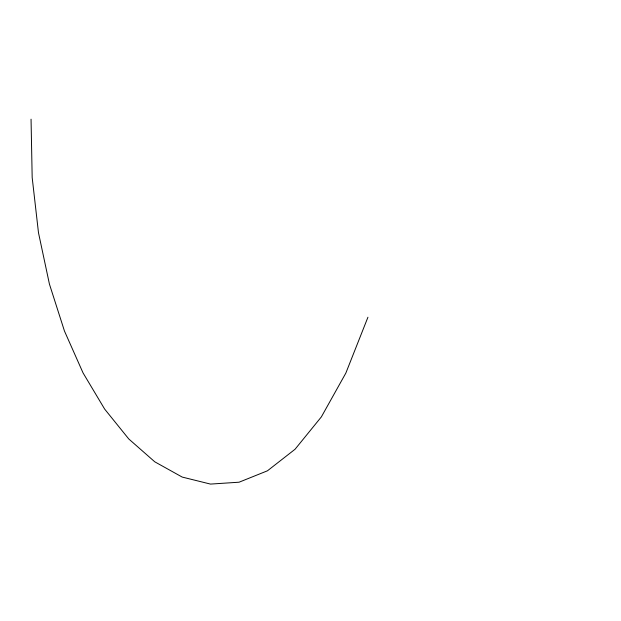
<?xml version="1.0" encoding="UTF-8"?>
<svg xmlns="http://www.w3.org/2000/svg" width="621" height="621" viewBox="0 0 621 621"><rect width="100%" height="100%" fill="white"/><g stroke="black" fill="none" stroke-linecap="round" stroke-linejoin="round"><path stroke-width="0.93" d="M367.935 317.222L345.843 373.089L321.375 416.877L295.068 449.239L267.457 470.803L239.077 482.207L210.48 484.085L182.201 477.075L154.776 461.814L128.757 438.946L104.662 409.099L83.051 372.918L64.46 331.032L49.424 284.076L38.479 232.696L32.176 177.521L31.05 119.185"/></g></svg>
